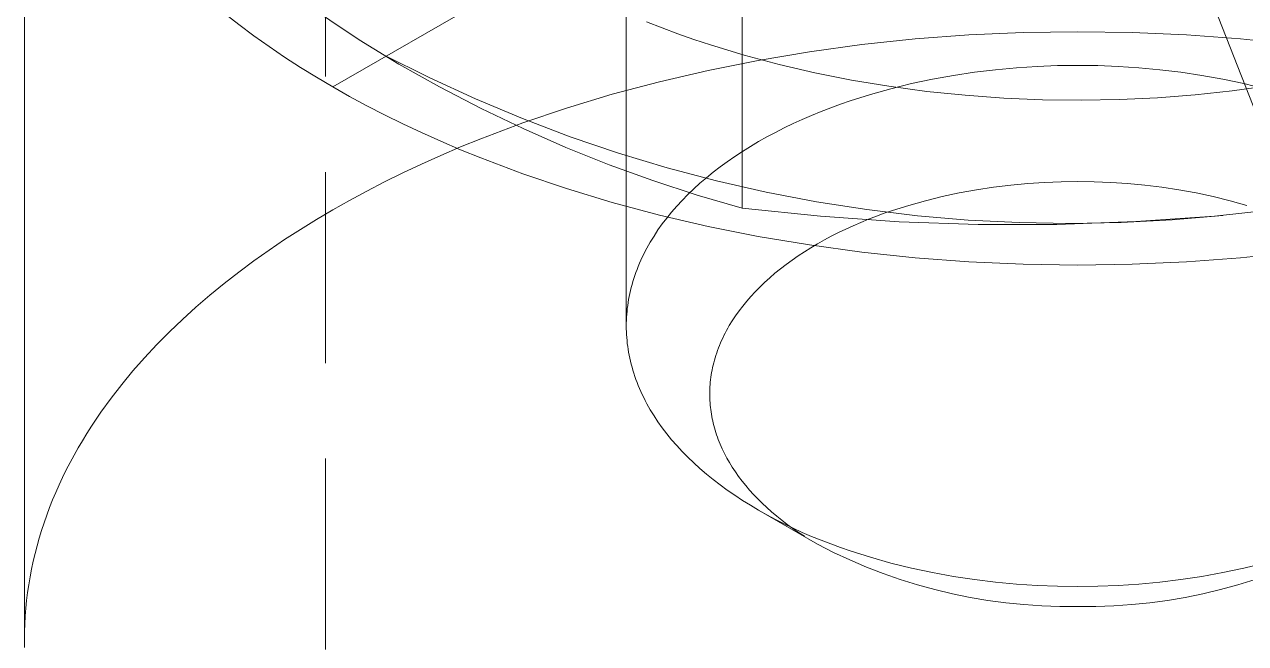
# Model space of a CAD drawing. Header units: millimetres. Extents: x -111 to 4919, y -143 to 3304.
# Drawn here: x 2824.94 to 2833.05, y 1557.15 to 1561.27 of the extents above; entities that cross this region are included whole.
import ezdxf

# ---------------------------------------------------------------- set-up
doc = ezdxf.new("R2010")
doc.units = ezdxf.units.MM
doc.linetypes.add('HIDDEN', pattern=[1.905, 1.27, -0.635])
doc.layers.add('ZANO_R', color=7, linetype='Continuous', lineweight=0)
doc.layers.add('ZANO_R_przerywana', color=7, linetype='HIDDEN', lineweight=0)

msp = doc.modelspace()

# ---------------------------------------------------------------- linework, layer by layer
at = {"layer": 'ZANO_R'}
for p, q in [((2828.9389, 1559.2657), (2828.9389, 1571.4242)), ((2830.5086, 1567.3727), (2833.3692, 1560.0512)), ((2826.9891, 1560.8542), (2836.5054, 1566.3484)), ((2829.7084, 1560.0484), (2829.7084, 1564.4076)), ((2824.9389, 1557.18), (2824.9389, 1563.712)), ((2826.7732, 1561.4278), (2827.1628, 1561.1664)), ((2826.3632, 1561.2684), (2826.266, 1561.3442)), ((2829.1764, 1561.247), (2829.0736, 1561.2875)), ((2826.4628, 1561.1945), (2826.3632, 1561.2684)), ((2829.2815, 1561.2079), (2829.1764, 1561.247)), ((2829.3887, 1561.1701), (2829.2815, 1561.2079)), ((2831.2159, 1561.1998), (2830.8581, 1561.173)), ((2831.5767, 1561.216), (2831.2159, 1561.1998)), ((2831.9389, 1561.2214), (2831.5767, 1561.216)), ((2832.3011, 1561.216), (2831.9389, 1561.2214)), ((2832.6618, 1561.1998), (2832.3011, 1561.216)), ((2833.0197, 1561.173), (2832.6618, 1561.1998)), ((2826.5644, 1561.1226), (2826.4628, 1561.1945)), ((2826.668, 1561.0525), (2826.5644, 1561.1226)), ((2827.1628, 1561.1664), (2827.428, 1561.0057)), ((2829.498, 1561.1338), (2829.3887, 1561.1701)), ((2829.7225, 1561.0655), (2829.498, 1561.1338)), ((2830.5045, 1561.1357), (2830.1565, 1561.0882)), ((2830.8581, 1561.173), (2830.5045, 1561.1357)), ((2833.3732, 1561.1357), (2833.0197, 1561.173)), ((2826.7734, 1560.9845), (2826.668, 1561.0525)), ((2827.3256, 1561.0682), (2827.6284, 1560.916)), ((2829.9542, 1561.0036), (2829.7225, 1561.0655)), ((2830.1565, 1561.0882), (2829.8155, 1561.031)), ((2826.8805, 1560.9183), (2826.7734, 1560.9845)), ((2827.428, 1561.0057), (2827.6982, 1560.8539)), ((2829.4825, 1560.9644), (2829.1586, 1560.889)), ((2829.8155, 1561.031), (2829.4825, 1560.9644)), ((2830.1924, 1560.9483), (2829.9542, 1561.0036)), ((2831.2533, 1560.9519), (2831.393, 1560.9689)), ((2831.393, 1560.9689), (2831.5318, 1560.9817)), ((2831.5318, 1560.9817), (2831.6693, 1560.9908)), ((2831.6693, 1560.9908), (2831.8051, 1560.996)), ((2831.8051, 1560.996), (2831.9389, 1560.9978)), ((2831.9389, 1560.9978), (2832.0726, 1560.996)), ((2832.0726, 1560.996), (2832.2084, 1560.9908)), ((2832.2084, 1560.9908), (2832.3459, 1560.9817)), ((2832.3459, 1560.9817), (2832.4848, 1560.9689)), ((2832.4848, 1560.9689), (2832.6244, 1560.9519)), ((2826.9891, 1560.8542), (2826.8805, 1560.9183)), ((2827.6284, 1560.916), (2827.9363, 1560.7743)), ((2829.1586, 1560.889), (2828.8449, 1560.8052)), ((2830.4362, 1560.8999), (2830.1924, 1560.9483)), ((2830.6846, 1560.8587), (2830.4362, 1560.8999)), ((2830.6968, 1560.8424), (2830.8346, 1560.8762)), ((2830.8346, 1560.8762), (2830.9736, 1560.9057)), ((2830.9736, 1560.9057), (2831.1134, 1560.9309)), ((2831.1134, 1560.9309), (2831.2533, 1560.9519)), ((2832.6244, 1560.9519), (2832.7643, 1560.9309)), ((2832.7643, 1560.9309), (2832.9041, 1560.9057)), ((2832.9041, 1560.9057), (2833.0431, 1560.8762)), ((2833.0431, 1560.8762), (2833.1809, 1560.8424)), ((2827.1002, 1560.7915), (2826.9891, 1560.8542)), ((2827.2147, 1560.7297), (2827.1002, 1560.7915)), ((2827.6982, 1560.8539), (2827.9733, 1560.7109)), ((2828.8449, 1560.8052), (2828.5421, 1560.7137)), ((2830.4276, 1560.7619), (2830.561, 1560.8043)), ((2830.561, 1560.8043), (2830.6968, 1560.8424)), ((2830.9367, 1560.825), (2830.6846, 1560.8587)), ((2831.1915, 1560.7989), (2830.9367, 1560.825)), ((2831.448, 1560.7804), (2831.1915, 1560.7989)), ((2832.7194, 1560.8018), (2832.4699, 1560.7828)), ((2832.9647, 1560.8278), (2832.7194, 1560.8018)), ((2833.205, 1560.8605), (2832.9647, 1560.8278)), ((2827.3326, 1560.6688), (2827.2147, 1560.7297)), ((2827.9363, 1560.7743), (2828.2489, 1560.6434)), ((2827.9733, 1560.7109), (2828.253, 1560.577)), ((2828.5421, 1560.7137), (2828.2511, 1560.6151)), ((2830.2334, 1560.6907), (2830.2972, 1560.7154)), ((2830.2972, 1560.7154), (2830.362, 1560.7392)), ((2830.362, 1560.7392), (2830.4276, 1560.7619)), ((2831.705, 1560.7696), (2831.448, 1560.7804)), ((2831.9617, 1560.7665), (2831.705, 1560.7696)), ((2832.217, 1560.7709), (2831.9617, 1560.7665)), ((2832.4699, 1560.7828), (2832.217, 1560.7709)), ((2827.4539, 1560.609), (2827.3326, 1560.6688)), ((2828.2489, 1560.6434), (2828.5658, 1560.5233)), ((2830.048, 1560.6104), (2830.1087, 1560.6381)), ((2830.1087, 1560.6381), (2830.1705, 1560.6649)), ((2830.1705, 1560.6649), (2830.2334, 1560.6907)), ((2827.5786, 1560.5503), (2827.4539, 1560.609)), ((2827.7066, 1560.4929), (2827.5786, 1560.5503)), ((2828.2511, 1560.6151), (2827.9724, 1560.51)), ((2828.253, 1560.577), (2828.5368, 1560.4523)), ((2829.8732, 1560.5218), (2829.9301, 1560.5522)), ((2829.9301, 1560.5522), (2829.9884, 1560.5818)), ((2829.9884, 1560.5818), (2830.048, 1560.6104)), ((2827.8379, 1560.4367), (2827.7066, 1560.4929)), ((2827.9724, 1560.51), (2827.8379, 1560.4552)), ((2828.5658, 1560.5233), (2828.8867, 1560.4143)), ((2829.7633, 1560.4584), (2829.8175, 1560.4905)), ((2829.8175, 1560.4905), (2829.8732, 1560.5218)), ((2827.7066, 1560.3991), (2827.5786, 1560.3416)), ((2827.8379, 1560.4552), (2827.7066, 1560.3991)), ((2827.9724, 1560.3819), (2827.8379, 1560.4367)), ((2828.5368, 1560.4523), (2828.8246, 1560.337)), ((2828.8867, 1560.4143), (2829.2112, 1560.3165)), ((2829.6098, 1560.3574), (2829.6594, 1560.3918)), ((2829.6594, 1560.3918), (2829.7106, 1560.4255)), ((2829.7106, 1560.4255), (2829.7633, 1560.4584)), ((2827.5786, 1560.3416), (2827.4539, 1560.2829)), ((2828.2511, 1560.2768), (2827.9724, 1560.3819)), ((2828.8246, 1560.337), (2829.116, 1560.2312)), ((2829.2112, 1560.3165), (2829.5389, 1560.2299)), ((2829.5155, 1560.2867), (2829.5618, 1560.3224)), ((2829.5618, 1560.3224), (2829.6098, 1560.3574)), ((2827.3326, 1560.2231), (2827.2147, 1560.1623)), ((2827.4539, 1560.2829), (2827.3326, 1560.2231)), ((2828.5421, 1560.1782), (2828.2511, 1560.2768)), ((2829.116, 1560.2312), (2829.4107, 1560.135)), ((2829.4279, 1560.2135), (2829.4708, 1560.2504)), ((2829.4708, 1560.2504), (2829.5155, 1560.2867)), ((2829.5389, 1560.2299), (2829.8693, 1560.1547)), ((2831.8298, 1560.2235), (2831.7191, 1560.2192)), ((2831.9389, 1560.2249), (2831.8298, 1560.2235)), ((2832.0479, 1560.2235), (2831.9389, 1560.2249)), ((2832.1586, 1560.2192), (2832.0479, 1560.2235)), ((2827.2147, 1560.1623), (2827.1002, 1560.1004)), ((2828.8449, 1560.0867), (2828.5421, 1560.1782)), ((2829.3473, 1560.1383), (2829.3867, 1560.1761)), ((2829.3867, 1560.1761), (2829.4279, 1560.2135)), ((2829.8693, 1560.1547), (2830.2022, 1560.091)), ((2831.152, 1560.1498), (2831.0387, 1560.1257)), ((2831.266, 1560.1704), (2831.152, 1560.1498)), ((2831.3801, 1560.1875), (2831.266, 1560.1704)), ((2831.4939, 1560.2013), (2831.3801, 1560.1875)), ((2831.607, 1560.2118), (2831.4939, 1560.2013)), ((2831.7191, 1560.2192), (2831.607, 1560.2118)), ((2832.2707, 1560.2118), (2832.1586, 1560.2192)), ((2832.3839, 1560.2013), (2832.2707, 1560.2118)), ((2832.4977, 1560.1875), (2832.3839, 1560.2013)), ((2832.6118, 1560.1704), (2832.4977, 1560.1875)), ((2832.7257, 1560.1498), (2832.6118, 1560.1704)), ((2832.839, 1560.1257), (2832.7257, 1560.1498)), ((2827.1002, 1560.1004), (2826.9891, 1560.0377)), ((2829.1586, 1560.0029), (2828.8449, 1560.0867)), ((2829.2401, 1560.0222), (2829.274, 1560.0612)), ((2829.274, 1560.0612), (2829.3098, 1560.0999)), ((2829.3098, 1560.0999), (2829.3473, 1560.1383)), ((2829.4107, 1560.135), (2829.7084, 1560.0484)), ((2830.2022, 1560.091), (2830.537, 1560.0389)), ((2830.8157, 1560.0671), (2830.7069, 1560.0326)), ((2830.9264, 1560.0982), (2830.8157, 1560.0671)), ((2831.0387, 1560.1257), (2830.9264, 1560.0982)), ((2832.9513, 1560.0982), (2832.839, 1560.1257)), ((2833.0621, 1560.0671), (2832.9513, 1560.0982)), ((2826.9891, 1560.0377), (2826.8805, 1559.9736)), ((2829.4825, 1559.9275), (2829.1586, 1560.0029)), ((2829.1778, 1559.9432), (2829.208, 1559.9828)), ((2829.208, 1559.9828), (2829.2401, 1560.0222)), ((2830.2298, 1559.9941), (2829.7084, 1560.0484)), ((2830.7528, 1559.958), (2830.2298, 1559.9941)), ((2830.537, 1560.0389), (2830.8735, 1559.9983)), ((2830.6007, 1559.9947), (2830.5486, 1559.9745)), ((2830.6534, 1560.0141), (2830.6007, 1559.9947)), ((2830.7069, 1560.0326), (2830.6534, 1560.0141)), ((2830.8735, 1559.9983), (2831.2112, 1559.9695)), ((2832.8478, 1559.9961), (2832.3249, 1559.9592)), ((2832.5658, 1559.9711), (2832.9034, 1560.0007)), ((2833.3692, 1560.0512), (2832.8478, 1559.9961)), ((2826.7734, 1559.9075), (2826.668, 1559.8394)), ((2826.8805, 1559.9736), (2826.7734, 1559.9075)), ((2829.123, 1559.8632), (2829.1495, 1559.9033)), ((2829.1495, 1559.9033), (2829.1778, 1559.9432)), ((2829.8155, 1559.8609), (2829.4825, 1559.9275)), ((2830.3975, 1559.9091), (2830.3489, 1559.8858)), ((2830.447, 1559.9317), (2830.3975, 1559.9091)), ((2830.4974, 1559.9535), (2830.447, 1559.9317)), ((2830.5486, 1559.9745), (2830.4974, 1559.9535)), ((2831.2767, 1559.9401), (2830.7528, 1559.958)), ((2831.2112, 1559.9695), (2831.5497, 1559.9523)), ((2831.801, 1559.9405), (2831.2767, 1559.9401)), ((2831.5497, 1559.9523), (2831.8885, 1559.9468)), ((2832.3249, 1559.9592), (2831.801, 1559.9405)), ((2831.8885, 1559.9468), (2832.2274, 1559.9531)), ((2832.2274, 1559.9531), (2832.5658, 1559.9711)), ((2826.668, 1559.8394), (2826.5644, 1559.7694)), ((2829.0868, 1559.8029), (2829.0984, 1559.823)), ((2829.0984, 1559.823), (2829.123, 1559.8632)), ((2830.1565, 1559.8037), (2829.8155, 1559.8609)), ((2830.255, 1559.8368), (2830.2096, 1559.8113)), ((2830.3014, 1559.8617), (2830.255, 1559.8368)), ((2830.3489, 1559.8858), (2830.3014, 1559.8617)), ((2826.5644, 1559.7694), (2826.4628, 1559.6974)), ((2829.0449, 1559.7221), (2829.0547, 1559.7423)), ((2829.0547, 1559.7423), (2829.0649, 1559.7625)), ((2829.0649, 1559.7625), (2829.0756, 1559.7827)), ((2829.0756, 1559.7827), (2829.0868, 1559.8029)), ((2830.1225, 1559.7583), (2830.0807, 1559.7309)), ((2830.1655, 1559.7852), (2830.1225, 1559.7583)), ((2830.5045, 1559.7563), (2830.1565, 1559.8037)), ((2830.2096, 1559.8113), (2830.1655, 1559.7852)), ((2830.8581, 1559.719), (2830.5045, 1559.7563)), ((2833.3732, 1559.7563), (2833.0197, 1559.719)), ((2826.4628, 1559.6974), (2826.3632, 1559.6235)), ((2829.0102, 1559.6413), (2829.0182, 1559.6615)), ((2829.0182, 1559.6615), (2829.0267, 1559.6817)), ((2829.0267, 1559.6817), (2829.0355, 1559.7019)), ((2829.0355, 1559.7019), (2829.0449, 1559.7221)), ((2830.0012, 1559.6743), (2829.9634, 1559.6452)), ((2830.0403, 1559.7029), (2830.0012, 1559.6743)), ((2830.0807, 1559.7309), (2830.0403, 1559.7029)), ((2831.2159, 1559.6921), (2830.8581, 1559.719)), ((2831.5767, 1559.6759), (2831.2159, 1559.6921)), ((2831.9389, 1559.6705), (2831.5767, 1559.6759)), ((2832.3011, 1559.6759), (2831.9389, 1559.6705)), ((2832.6618, 1559.6921), (2832.3011, 1559.6759)), ((2833.0197, 1559.719), (2832.6618, 1559.6921)), ((2826.3632, 1559.6235), (2826.266, 1559.5477)), ((2828.9827, 1559.5608), (2828.9889, 1559.5809)), ((2828.9889, 1559.5809), (2828.9956, 1559.601)), ((2828.9956, 1559.601), (2829.0027, 1559.6212)), ((2829.0027, 1559.6212), (2829.0102, 1559.6413)), ((2829.892, 1559.5856), (2829.8584, 1559.5551)), ((2829.927, 1559.6156), (2829.892, 1559.5856)), ((2829.9634, 1559.6452), (2829.927, 1559.6156)), ((2826.266, 1559.5477), (2826.1711, 1559.47)), ((2828.9621, 1559.4808), (2828.9666, 1559.5007)), ((2828.9666, 1559.5007), (2828.9716, 1559.5207)), ((2828.9716, 1559.5207), (2828.9769, 1559.5407)), ((2828.9769, 1559.5407), (2828.9827, 1559.5608)), ((2829.7957, 1559.493), (2829.7666, 1559.4615)), ((2829.8263, 1559.5242), (2829.7957, 1559.493)), ((2829.8584, 1559.5551), (2829.8263, 1559.5242)), ((2826.1711, 1559.47), (2826.0787, 1559.3905)), ((2828.9481, 1559.4016), (2828.951, 1559.4214)), ((2828.951, 1559.4214), (2828.9543, 1559.4411)), ((2828.9543, 1559.4411), (2828.958, 1559.4609)), ((2828.958, 1559.4609), (2828.9621, 1559.4808)), ((2829.7389, 1559.4296), (2829.7128, 1559.3975)), ((2829.7666, 1559.4615), (2829.7389, 1559.4296)), ((2826.0787, 1559.3905), (2825.989, 1559.3091)), ((2828.9405, 1559.3235), (2828.9418, 1559.3429)), ((2828.9418, 1559.3429), (2828.9435, 1559.3624)), ((2828.9435, 1559.3624), (2828.9456, 1559.382)), ((2828.9456, 1559.382), (2828.9481, 1559.4016)), ((2829.6651, 1559.3327), (2829.6435, 1559.3)), ((2829.6882, 1559.3652), (2829.6651, 1559.3327)), ((2829.7128, 1559.3975), (2829.6882, 1559.3652)), ((2825.989, 1559.3091), (2825.9021, 1559.226)), ((2828.9389, 1559.2657), (2828.939, 1559.2849)), ((2828.939, 1559.2465), (2828.9389, 1559.2657)), ((2828.939, 1559.2849), (2828.9396, 1559.3042)), ((2828.9396, 1559.3042), (2828.9405, 1559.3235)), ((2829.6139, 1559.2508), (2829.6048, 1559.2344)), ((2829.6234, 1559.2673), (2829.6139, 1559.2508)), ((2829.6435, 1559.3), (2829.6234, 1559.2673)), ((2825.9021, 1559.226), (2825.8182, 1559.1411)), ((2828.9396, 1559.2273), (2828.939, 1559.2465)), ((2828.9405, 1559.2079), (2828.9396, 1559.2273)), ((2828.9418, 1559.1885), (2828.9405, 1559.2079)), ((2828.9435, 1559.169), (2828.9418, 1559.1885)), ((2828.9456, 1559.1494), (2828.9435, 1559.169)), ((2829.5722, 1559.1685), (2829.5649, 1559.1521)), ((2829.5798, 1559.185), (2829.5722, 1559.1685)), ((2829.5878, 1559.2015), (2829.5798, 1559.185)), ((2829.5961, 1559.2179), (2829.5878, 1559.2015)), ((2829.6048, 1559.2344), (2829.5961, 1559.2179)), ((2825.8182, 1559.1411), (2825.7374, 1559.0545)), ((2828.9481, 1559.1298), (2828.9456, 1559.1494)), ((2828.951, 1559.1101), (2828.9481, 1559.1298)), ((2828.9543, 1559.0903), (2828.951, 1559.1101)), ((2828.958, 1559.0705), (2828.9543, 1559.0903)), ((2829.5396, 1559.0863), (2829.5342, 1559.0699)), ((2829.5454, 1559.1027), (2829.5396, 1559.0863)), ((2829.5516, 1559.1191), (2829.5454, 1559.1027)), ((2829.5581, 1559.1356), (2829.5516, 1559.1191)), ((2829.5649, 1559.1521), (2829.5581, 1559.1356)), ((2825.7374, 1559.0545), (2825.6597, 1558.9663)), ((2828.9621, 1559.0506), (2828.958, 1559.0705)), ((2828.9666, 1559.0307), (2828.9621, 1559.0506)), ((2828.9716, 1559.0107), (2828.9666, 1559.0307)), ((2828.9769, 1558.9907), (2828.9716, 1559.0107)), ((2829.52, 1559.0208), (2829.516, 1559.0046)), ((2829.5244, 1559.0372), (2829.52, 1559.0208)), ((2829.5291, 1559.0535), (2829.5244, 1559.0372)), ((2829.5342, 1559.0699), (2829.5291, 1559.0535)), ((2825.6597, 1558.9663), (2825.5855, 1558.8765)), ((2828.9827, 1558.9706), (2828.9769, 1558.9907)), ((2828.9889, 1558.9505), (2828.9827, 1558.9706)), ((2828.9956, 1558.9304), (2828.9889, 1558.9505)), ((2829.0027, 1558.9103), (2828.9956, 1558.9304)), ((2829.5009, 1558.9238), (2829.4989, 1558.9078)), ((2829.5033, 1558.9398), (2829.5009, 1558.9238)), ((2829.5059, 1558.956), (2829.5033, 1558.9398)), ((2829.5089, 1558.9721), (2829.5059, 1558.956)), ((2829.5123, 1558.9883), (2829.5089, 1558.9721)), ((2829.516, 1559.0046), (2829.5123, 1558.9883)), ((2825.5855, 1558.8765), (2825.5147, 1558.7852)), ((2829.0102, 1558.8901), (2829.0027, 1558.9103)), ((2829.0182, 1558.8699), (2829.0102, 1558.8901)), ((2829.0267, 1558.8497), (2829.0182, 1558.8699)), ((2829.0355, 1558.8295), (2829.0267, 1558.8497)), ((2829.494, 1558.8443), (2829.4935, 1558.8286)), ((2829.4947, 1558.8601), (2829.494, 1558.8443)), ((2829.4958, 1558.8759), (2829.4947, 1558.8601)), ((2829.4972, 1558.8918), (2829.4958, 1558.8759)), ((2829.4989, 1558.9078), (2829.4972, 1558.8918)), ((2825.5147, 1558.7852), (2825.4475, 1558.6924)), ((2829.0449, 1558.8093), (2829.0355, 1558.8295)), ((2829.0547, 1558.7891), (2829.0449, 1558.8093)), ((2829.0649, 1558.7689), (2829.0547, 1558.7891)), ((2829.0756, 1558.7487), (2829.0649, 1558.7689)), ((2829.4935, 1558.8286), (2829.4934, 1558.813)), ((2829.4934, 1558.813), (2829.4935, 1558.7983)), ((2829.4935, 1558.7983), (2829.4939, 1558.7836)), ((2829.4939, 1558.7836), (2829.4946, 1558.7688)), ((2829.4946, 1558.7688), (2829.4955, 1558.754)), ((2825.4475, 1558.6924), (2825.384, 1558.5982)), ((2829.0868, 1558.7286), (2829.0756, 1558.7487)), ((2829.0984, 1558.7084), (2829.0868, 1558.7286)), ((2829.123, 1558.6682), (2829.0984, 1558.7084)), ((2829.4955, 1558.754), (2829.4967, 1558.7391)), ((2829.4967, 1558.7391), (2829.4982, 1558.7242)), ((2829.4982, 1558.7242), (2829.5, 1558.7092)), ((2829.5, 1558.7092), (2829.502, 1558.6941)), ((2829.502, 1558.6941), (2829.5044, 1558.6791)), ((2829.1495, 1558.6282), (2829.123, 1558.6682)), ((2829.1778, 1558.5883), (2829.1495, 1558.6282)), ((2829.5044, 1558.6791), (2829.507, 1558.6639)), ((2829.507, 1558.6639), (2829.51, 1558.6488)), ((2829.51, 1558.6488), (2829.5132, 1558.6336)), ((2829.5132, 1558.6336), (2829.5167, 1558.6183)), ((2829.5167, 1558.6183), (2829.5205, 1558.6031)), ((2829.5205, 1558.6031), (2829.5247, 1558.5878)), ((2825.3537, 1558.5506), (2825.3244, 1558.5027)), ((2825.384, 1558.5982), (2825.3537, 1558.5506)), ((2829.208, 1558.5486), (2829.1778, 1558.5883)), ((2829.2401, 1558.5093), (2829.208, 1558.5486)), ((2829.5247, 1558.5878), (2829.5291, 1558.5724)), ((2829.5291, 1558.5724), (2829.5339, 1558.5571)), ((2829.5339, 1558.5571), (2829.5389, 1558.5417)), ((2829.5389, 1558.5417), (2829.5443, 1558.5263)), ((2829.5443, 1558.5263), (2829.55, 1558.5109)), ((2825.296, 1558.4544), (2825.2687, 1558.4059)), ((2825.3244, 1558.5027), (2825.296, 1558.4544)), ((2829.274, 1558.4702), (2829.2401, 1558.5093)), ((2829.3098, 1558.4315), (2829.274, 1558.4702)), ((2829.55, 1558.5109), (2829.556, 1558.4955)), ((2829.556, 1558.4955), (2829.5623, 1558.4801)), ((2829.5623, 1558.4801), (2829.5759, 1558.4492)), ((2829.5759, 1558.4492), (2829.5908, 1558.4183)), ((2825.2424, 1558.3571), (2825.2171, 1558.308)), ((2825.2687, 1558.4059), (2825.2424, 1558.3571)), ((2829.3473, 1558.3932), (2829.3098, 1558.4315)), ((2829.3867, 1558.3553), (2829.3473, 1558.3932)), ((2829.5908, 1558.4183), (2829.6071, 1558.3874)), ((2829.6071, 1558.3874), (2829.6246, 1558.3566)), ((2829.6246, 1558.3566), (2829.6435, 1558.3259)), ((2825.2171, 1558.308), (2825.1928, 1558.2586)), ((2829.4279, 1558.3179), (2829.3867, 1558.3553)), ((2829.4708, 1558.2811), (2829.4279, 1558.3179)), ((2829.5155, 1558.2448), (2829.4708, 1558.2811)), ((2829.6435, 1558.3259), (2829.6637, 1558.2953)), ((2829.6637, 1558.2953), (2829.6852, 1558.2648)), ((2825.1696, 1558.209), (2825.1474, 1558.1591)), ((2825.1928, 1558.2586), (2825.1696, 1558.209)), ((2829.5618, 1558.2091), (2829.5155, 1558.2448)), ((2829.6098, 1558.174), (2829.5618, 1558.2091)), ((2829.6852, 1558.2648), (2829.7081, 1558.2345)), ((2829.7081, 1558.2345), (2829.7322, 1558.2043)), ((2829.7322, 1558.2043), (2829.7578, 1558.1744)), ((2825.1474, 1558.1591), (2825.1263, 1558.109)), ((2829.6594, 1558.1396), (2829.6098, 1558.174)), ((2829.7106, 1558.106), (2829.6594, 1558.1396)), ((2829.7578, 1558.1744), (2829.7846, 1558.1447)), ((2829.7846, 1558.1447), (2829.8128, 1558.1153)), ((2829.8128, 1558.1153), (2829.8422, 1558.0862)), ((2825.1063, 1558.0587), (2825.0874, 1558.0081)), ((2825.1263, 1558.109), (2825.1063, 1558.0587)), ((2829.7633, 1558.0731), (2829.7106, 1558.106)), ((2829.8175, 1558.041), (2829.7633, 1558.0731)), ((2830.2096, 1557.8146), (2829.8175, 1558.041)), ((2829.8732, 1558.0097), (2829.8175, 1558.041)), ((2829.8422, 1558.0862), (2829.8729, 1558.0575)), ((2829.8729, 1558.0575), (2829.9049, 1558.029)), ((2825.0696, 1557.9574), (2825.0529, 1557.9064)), ((2825.0874, 1558.0081), (2825.0696, 1557.9574)), ((2829.9301, 1557.9792), (2829.8732, 1558.0097)), ((2829.9049, 1558.029), (2829.9382, 1558.001)), ((2829.9884, 1557.9497), (2829.9301, 1557.9792)), ((2829.9382, 1558.001), (2829.9727, 1557.9734)), ((2829.9727, 1557.9734), (2830.0084, 1557.9462)), ((2830.048, 1557.921), (2829.9884, 1557.9497)), ((2825.0529, 1557.9064), (2825.0373, 1557.8553)), ((2830.0084, 1557.9462), (2830.0453, 1557.9195)), ((2830.0453, 1557.9195), (2830.0833, 1557.8933)), ((2830.1087, 1557.8933), (2830.048, 1557.921)), ((2830.0833, 1557.8933), (2830.1225, 1557.8676)), ((2830.1705, 1557.8666), (2830.1087, 1557.8933)), ((2825.0228, 1557.804), (2825.0095, 1557.7525)), ((2825.0373, 1557.8553), (2825.0228, 1557.804)), ((2830.2334, 1557.8408), (2830.1705, 1557.8666)), ((2830.2096, 1557.8146), (2830.3164, 1557.7603)), ((2830.2972, 1557.816), (2830.2334, 1557.8408)), ((2830.362, 1557.7922), (2830.2972, 1557.816)), ((2830.4276, 1557.7695), (2830.362, 1557.7922)), ((2825.0095, 1557.7525), (2824.9973, 1557.7009)), ((2830.3164, 1557.7603), (2830.4249, 1557.7096)), ((2830.4249, 1557.7096), (2830.5351, 1557.6626)), ((2830.561, 1557.7272), (2830.4276, 1557.7695)), ((2830.6968, 1557.6891), (2830.561, 1557.7272)), ((2824.9862, 1557.6492), (2824.9763, 1557.5974)), ((2824.9973, 1557.7009), (2824.9862, 1557.6492)), ((2830.5351, 1557.6626), (2830.6468, 1557.6193)), ((2830.8346, 1557.6553), (2830.6968, 1557.6891)), ((2830.9736, 1557.6258), (2830.8346, 1557.6553)), ((2831.1134, 1557.6005), (2830.9736, 1557.6258)), ((2832.9041, 1557.6258), (2832.7643, 1557.6005)), ((2833.0431, 1557.6553), (2832.9041, 1557.6258)), ((2833.1809, 1557.6891), (2833.0431, 1557.6553)), ((2824.9675, 1557.5454), (2824.9599, 1557.4934)), ((2824.9763, 1557.5974), (2824.9675, 1557.5454)), ((2830.6468, 1557.6193), (2830.76, 1557.5798)), ((2830.76, 1557.5798), (2830.8743, 1557.5442)), ((2830.8743, 1557.5442), (2830.9898, 1557.5124)), ((2831.2533, 1557.5795), (2831.1134, 1557.6005)), ((2831.393, 1557.5626), (2831.2533, 1557.5795)), ((2831.5318, 1557.5497), (2831.393, 1557.5626)), ((2831.6693, 1557.5407), (2831.5318, 1557.5497)), ((2832.3459, 1557.5497), (2832.2084, 1557.5407)), ((2832.4848, 1557.5626), (2832.3459, 1557.5497)), ((2832.6244, 1557.5795), (2832.4848, 1557.5626)), ((2832.7643, 1557.6005), (2832.6244, 1557.5795)), ((2832.8879, 1557.5124), (2833.0034, 1557.5442)), ((2833.0034, 1557.5442), (2833.1178, 1557.5798)), ((2824.9599, 1557.4934), (2824.9535, 1557.4413)), ((2830.9898, 1557.5124), (2831.1063, 1557.4845)), ((2831.1063, 1557.4845), (2831.2237, 1557.4606)), ((2831.8051, 1557.5354), (2831.6693, 1557.5407)), ((2831.9389, 1557.5337), (2831.8051, 1557.5354)), ((2832.0726, 1557.5354), (2831.9389, 1557.5337)), ((2832.2084, 1557.5407), (2832.0726, 1557.5354)), ((2832.654, 1557.4606), (2832.7714, 1557.4845)), ((2832.7714, 1557.4845), (2832.8879, 1557.5124)), ((2824.9482, 1557.3891), (2824.9441, 1557.3369)), ((2824.9535, 1557.4413), (2824.9482, 1557.3891)), ((2831.2237, 1557.4606), (2831.3419, 1557.4406)), ((2831.3419, 1557.4406), (2831.4606, 1557.4247)), ((2831.4606, 1557.4247), (2831.5798, 1557.4127)), ((2831.5798, 1557.4127), (2831.6993, 1557.4048)), ((2831.6993, 1557.4048), (2831.8191, 1557.4009)), ((2831.8191, 1557.4009), (2831.9389, 1557.4011)), ((2831.9389, 1557.4011), (2832.0587, 1557.4009)), ((2832.0587, 1557.4009), (2832.1784, 1557.4048)), ((2832.1784, 1557.4048), (2832.2979, 1557.4127)), ((2832.2979, 1557.4127), (2832.4171, 1557.4247)), ((2832.4171, 1557.4247), (2832.5359, 1557.4406)), ((2832.5359, 1557.4406), (2832.654, 1557.4606)), ((2824.9441, 1557.3369), (2824.9412, 1557.2846)), ((2824.9394, 1557.2323), (2824.9389, 1557.18)), ((2824.9412, 1557.2846), (2824.9394, 1557.2323)), ((2824.9389, 1557.18), (2824.9394, 1557.1277))]:
    msp.add_line(p, q, dxfattribs=at)
at = {"layer": 'ZANO_R_przerywana'}
msp.add_line((2826.9389, 1465.6736), (2826.9389, 1563.5662), dxfattribs=at)

doc.saveas('drawing.dxf')
